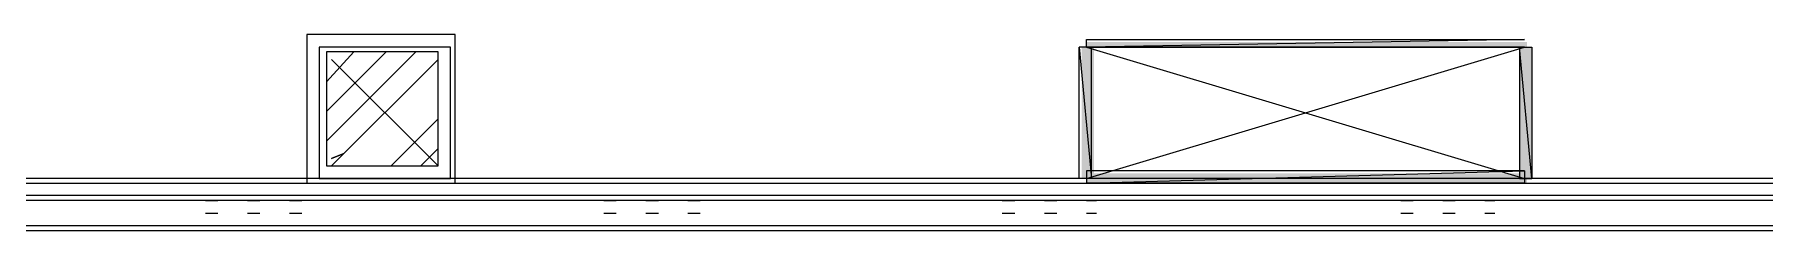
# Model space of a CAD drawing. Header units: millimetres. Extents: x 5 to 415, y 48 to 251.
# Drawn here: x 115.39 to 127.72, y 117.53 to 118.92 of the extents above; entities that cross this region are included whole.
import ezdxf

# ---------------------------------------------------------------- set-up
doc = ezdxf.new("R2010")
doc.units = ezdxf.units.MM
doc.layers.add('H', color=7, linetype='Continuous')
doc.layers.add('P', color=7, linetype='Continuous')

msp = doc.modelspace()

# ---------------------------------------------------------------- hatches: boundary and pattern name
at = {"layer": 'H', "linetype": 'Continuous'}
for points in [[(122.89, 118.833), (122.89, 118.868), (126.03, 118.868), (126.03, 118.833), (122.89, 118.833)], [(122.855, 117.898), (122.855, 118.833), (122.943, 118.833), (122.943, 117.898), (122.855, 117.898)], [(125.977, 117.898), (125.977, 118.833), (126.065, 118.833), (126.065, 117.898), (125.977, 117.898)], [(122.89, 117.863), (122.89, 117.934), (126.03, 117.934), (126.03, 117.863), (122.89, 117.863)]]:
    msp.add_hatch(color=256, dxfattribs=at).paths.add_polyline_path(points)

# ---------------------------------------------------------------- linework, layer by layer
at = {"layer": 'P'}
for points in [[(117.334, 118.921), (117.334, 117.863)], [(118.392, 118.921), (117.334, 118.921)], [(118.392, 117.863), (118.392, 118.921)], [(126.012, 118.886), (122.89, 118.833)], [(122.89, 118.833), (122.89, 118.886)], [(122.89, 118.886), (126.012, 118.886)], [(117.422, 118.833), (117.422, 117.898)], [(118.357, 118.833), (117.422, 118.833)], [(117.475, 118.586), (117.669, 118.798)], [(117.475, 118.375), (117.898, 118.798)], [(117.475, 118.163), (118.11, 118.798)], [(117.475, 118.798), (117.475, 117.987)], [(118.269, 118.798), (117.475, 118.798)], [(118.269, 117.987), (117.51, 118.745)], [(117.51, 117.987), (118.269, 118.745)], [(118.269, 117.987), (118.269, 118.798)], [(118.357, 117.898), (118.357, 118.833)], [(122.925, 118.833), (122.837, 118.833)], [(122.837, 118.833), (122.925, 117.898)], [(122.837, 118.833), (122.925, 117.898)], [(122.837, 117.898), (122.837, 118.833)], [(126.012, 118.833), (122.89, 118.833)], [(122.89, 118.833), (126.012, 118.833)], [(122.89, 117.898), (126.012, 118.833)], [(122.89, 118.833), (126.012, 117.898)], [(122.925, 117.898), (122.925, 118.833)], [(126.065, 117.898), (125.977, 118.833)], [(125.977, 118.833), (125.977, 117.898)], [(126.065, 117.898), (125.977, 118.833)], [(125.977, 118.833), (126.065, 118.833)], [(126.065, 118.833), (126.065, 117.898)], [(117.934, 117.987), (118.269, 118.322)], [(118.145, 117.987), (118.269, 118.11)], [(117.475, 117.987), (118.269, 117.987)], [(117.598, 118.075), (117.51, 118.039)], [(117.51, 118.039), (117.598, 118.075)], [(57.221, 117.863), (367.524, 117.863)], [(167.164, 117.898), (64.682, 117.898)], [(64.682, 117.863), (167.164, 117.863)], [(117.334, 117.863), (118.392, 117.863)], [(117.422, 117.898), (118.357, 117.898)], [(122.925, 117.898), (122.837, 117.898)], [(122.89, 117.951), (122.89, 117.863)], [(122.89, 117.863), (126.012, 117.951)], [(126.012, 117.951), (122.89, 117.951)], [(122.89, 117.863), (126.012, 117.951)], [(126.012, 117.863), (122.89, 117.863)], [(125.977, 117.898), (126.065, 117.898)], [(126.012, 117.951), (126.012, 117.863)], [(167.164, 117.775), (64.717, 117.775)], [(131.392, 117.74), (64.717, 117.74)], [(131.392, 117.74), (64.717, 117.74)], [(116.611, 117.74), (116.699, 117.74)], [(116.911, 117.74), (116.999, 117.74)], [(117.21, 117.74), (117.299, 117.74)], [(119.451, 117.74), (119.539, 117.74)], [(119.75, 117.74), (119.839, 117.74)], [(120.05, 117.74), (120.138, 117.74)], [(122.29, 117.74), (122.379, 117.74)], [(122.59, 117.74), (122.678, 117.74)], [(122.89, 117.74), (122.961, 117.74)], [(125.13, 117.74), (125.218, 117.74)], [(125.43, 117.74), (125.518, 117.74)], [(125.73, 117.74), (125.801, 117.74)], [(116.611, 117.651), (116.699, 117.651)], [(116.911, 117.651), (116.999, 117.651)], [(117.21, 117.651), (117.299, 117.651)], [(119.451, 117.651), (119.539, 117.651)], [(119.75, 117.651), (119.839, 117.651)], [(120.05, 117.651), (120.138, 117.651)], [(122.29, 117.651), (122.379, 117.651)], [(122.59, 117.651), (122.678, 117.651)], [(122.89, 117.651), (122.961, 117.651)], [(125.13, 117.651), (125.218, 117.651)], [(125.43, 117.651), (125.518, 117.651)], [(125.73, 117.651), (125.801, 117.651)], [(64.717, 117.563), (131.233, 117.563)], [(64.717, 117.563), (131.233, 117.563)], [(64.717, 117.528), (131.18, 117.528)], [(116.611, 117.563), (116.699, 117.563)], [(116.911, 117.563), (116.999, 117.563)], [(117.21, 117.563), (117.299, 117.563)], [(119.451, 117.563), (119.539, 117.563)], [(119.75, 117.563), (119.839, 117.563)], [(120.05, 117.563), (120.138, 117.563)], [(122.29, 117.563), (122.379, 117.563)], [(122.59, 117.563), (122.678, 117.563)], [(122.89, 117.563), (122.961, 117.563)], [(125.13, 117.563), (125.218, 117.563)], [(125.43, 117.563), (125.518, 117.563)], [(125.73, 117.563), (125.801, 117.563)]]:
    msp.add_lwpolyline(points, dxfattribs=at)

doc.saveas('drawing.dxf')
